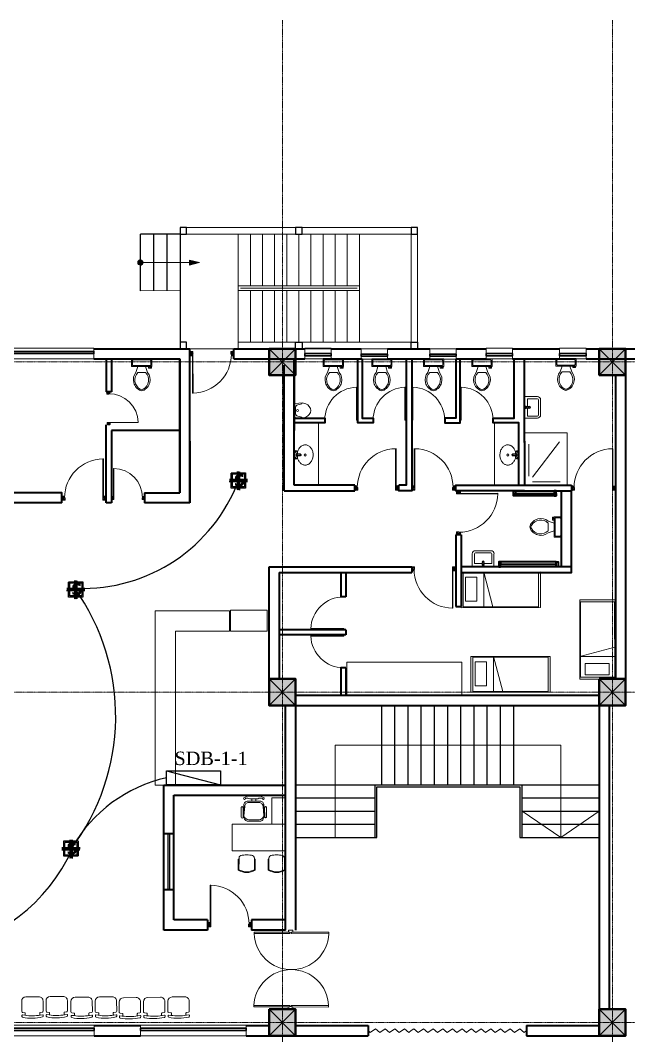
# Model space of a CAD drawing. Header units: millimetres. Extents: x 2399484 to 3337895, y 3598750 to 3969149.
# Drawn here: x 2516106 to 2529930, y 3671716 to 3694774 of the extents above; entities that cross this region are included whole.
import ezdxf

# ---------------------------------------------------------------- set-up
doc = ezdxf.new("R2010")
doc.units = ezdxf.units.MM
doc.header["$MEASUREMENT"] = 0
for name, pattern in [('ACAD_ISO04W100', [30, 24, -3, 0, -3]), ('CENTER', [2, 1.25, -0.25, 0.25, -0.25]), ('DASHED', [0.75, 0.5, -0.25])]:
    doc.linetypes.add(name, pattern=pattern)
for name, color, linetype, lineweight in [('0newfurnture', 30, 'Continuous', 15), ('centreline', 52, 'CENTER', 5), ('Column-0.5', 14, 'Continuous', 50), ('DB-SDB', 10, 'ACAD_ISO04W100', 30), ('Dimension- 0.15', 114, 'Continuous', 15), ('Dimension-137.5', 86, 'Continuous', 13), ('door', 41, 'Continuous', 5), ('Door Opening-0.09', 253, 'Continuous', 9), ('Frame-0.3', 24, 'Continuous', 30), ('furniture', 34, 'Continuous', 15), ('Furniture Hospital-0.09', 44, 'Continuous', 9), ('Hatch', 9, 'Continuous', 9), ('hidden lines', 205, 'DASHED', 5), ('Metal  workt-0.2', 13, 'Continuous', 20), ('Sill Level', 140, 'Continuous', 20), ('stairs', 6, 'Continuous', 25), ('WALL 0.2', 7, 'Continuous', 20), ('wall 0.4', 7, 'Continuous', 40), ('Wall-0.5', 7, 'Continuous', 50), ('WINDOW', 152, 'Continuous', 30), ('Windows Plan', 152, 'Continuous', 35)]:
    doc.layers.add(name, color=color, linetype=linetype, lineweight=lineweight)
for name, color, linetype in [('conduit for speaker', 100, 'Continuous'), ('electrical text', 7, 'Continuous'), ('Speaker', 200, 'CENTER')]:
    doc.layers.add(name, color=color, linetype=linetype)
doc.styles.add('5P2', font='verdana.ttf', dxfattribs={"height": 500})
doc.styles.add('romans', font='romans.shx')
doc.linetypes.add('ZIGZAG', pattern='A,0.0001,-0.2,[131,ltypeshp.shx,S=0.2,R=0,X=-0.2,Y=0],-0.4,[131,ltypeshp.shx,S=0.2,R=180,X=0.2,Y=0],-0.2', length=0.8001)

# ---------------------------------------------------------------- blocks, each defined once
blk = doc.blocks.new('2ft column')
at = {"layer": 'Hatch', "ltscale": 5}
h = blk.add_hatch(color=256, dxfattribs=at)
h.dxf.hatch_style = 1
h.paths.add_polyline_path([(2207385, 4176559), (2207985, 4176559), (2207985, 4175959), (2207385, 4175959)])
at = {"layer": 'Column-0.5', "ltscale": 5}
blk.add_lwpolyline([(2207385, 4176559), (2207985, 4176559), (2207985, 4175959), (2207385, 4175959)], close=True, dxfattribs=at)
at = {"layer": 'Defpoints', "ltscale": 5}
for points in [[(2207985, 4176559), (2207385, 4175959)], [(2207985, 4175959), (2207385, 4176559)]]:
    blk.add_lwpolyline(points, dxfattribs=at)
blk = doc.blocks.new('main grid')
at = {"layer": 'centreline', "ltscale": 5}
for p, q in [((2533911, 4018930), (2533911, 3991299)), ((2541411, 4018930), (2541411, 3976624)), ((2559988, 4011172), (2515645, 4011172)), ((2559988, 4003672), (2515645, 4003672)), ((2559388, 3996172), (2515045, 3996172)), ((2559988, 3996172), (2515645, 3996172))]:
    blk.add_line(p, q, dxfattribs=at)
at = {"layer": 'Hatch'}
for p in [(326226, -165087), (333726, -165087), (326226, -172587), (333726, -172587), (326226, -180087), (333726, -180087)]:
    blk.add_blockref('2ft column', p, dxfattribs=at)
blk = doc.blocks.new('sems')
at = {"layer": 'Dimension- 0.15', "ltscale": 5}
h = blk.add_hatch(dxfattribs=at)
h.set_pattern_fill('ANSI31', color=256, scale=25.555556)
h.set_pattern_definition([(45, (55035.0093, 4945698.8337), (-2.258813329, 2.258813329), [])])
h.paths.add_polyline_path([(2173550, 4150430), (2173550, 4150489), (2173491, 4150489, 0.414214)])
h.paths.add_polyline_path([(2173550, 4150430, 0.414214), (2173609, 4150489), (2173550, 4150489)])
h.paths.add_polyline_path([(2173550, 4150489), (2173609, 4150489, 0.414214), (2173550, 4150548)])
h.paths.add_polyline_path([(2173491, 4150489), (2173550, 4150489), (2173550, 4150548, 0.414214)])
for p, q in [((2174664, 4150546), (2174664, 4150431)), ((2174894, 4150489), (2174664, 4150546)), ((2174664, 4150431), (2174894, 4150489))]:
    blk.add_line(p, q, dxfattribs=at)
blk.add_lwpolyline([(2174664, 4150489), (2173550, 4150489)], dxfattribs=at)
blk.add_circle((2173550, 4150489), 59.1, dxfattribs=at)
blk.add_solid([(2174664, 4150546), (2174894, 4150489), (2174664, 4150431)], dxfattribs=at)
at = {"layer": 'Dimension-137.5', "ltscale": 5}
blk.add_line((2174664, 4150489), (2174894, 4150489), dxfattribs=at)
at = {"layer": 'Frame-0.3'}
for points in [[(2174450, 4151281), (2174450, 4151131), (2174600, 4151131), (2174600, 4151281)], [(2177075, 4151281), (2177075, 4151131), (2177225, 4151131), (2177225, 4151281)], [(2179700, 4151281), (2179700, 4151131), (2179850, 4151131), (2179850, 4151281)], [(2174450, 4148681), (2174450, 4148531), (2174600, 4148531), (2174600, 4148681)], [(2177075, 4148531), (2177075, 4148681), (2177225, 4148681), (2177225, 4148531)], [(2179700, 4148531), (2179700, 4148681), (2179850, 4148681), (2179850, 4148531)]]:
    blk.add_lwpolyline(points, close=True, dxfattribs=at)
at = {"layer": 'Metal  workt-0.2', "ltscale": 5}
for p, q in [((2174600, 4151281), (2179700, 4151281)), ((2175775, 4151131), (2175775, 4149956)), ((2176050, 4151131), (2176050, 4149956)), ((2176325, 4151131), (2176325, 4149956)), ((2176600, 4151131), (2176600, 4149956)), ((2176875, 4151131), (2176875, 4149956)), ((2177150, 4151131), (2177150, 4149956)), ((2177425, 4151131), (2177425, 4149956)), ((2177700, 4151131), (2177700, 4149956)), ((2177975, 4151131), (2177975, 4149956)), ((2178250, 4151131), (2178250, 4149956)), ((2178525, 4151131), (2178525, 4149956)), ((2179700, 4148681), (2179700, 4151131)), ((2175775, 4149856), (2175775, 4148681)), ((2176050, 4149856), (2176050, 4148681)), ((2176325, 4149856), (2176325, 4148681)), ((2176600, 4149856), (2176600, 4148681)), ((2176875, 4149856), (2176875, 4148681)), ((2177150, 4149856), (2177150, 4148681)), ((2177425, 4149856), (2177425, 4148681)), ((2177700, 4149856), (2177700, 4148681)), ((2177975, 4149856), (2177975, 4148681)), ((2178250, 4149856), (2178250, 4148681)), ((2178525, 4149856), (2178525, 4148681)), ((2175775, 4148531), (2174600, 4148531))]:
    blk.add_line(p, q, dxfattribs=at)
at = {"layer": 'Metal  workt-0.2'}
for points in [[(2177075, 4148531), (2179850, 4148531), (2179850, 4151131), (2174450, 4151131), (2174450, 4148531), (2174600, 4148531)], [(2179700, 4151131), (2174600, 4151131)], [(2174450, 4149851), (2173550, 4149847)], [(2179700, 4148681), (2175775, 4148681), (2175775, 4148531), (2176745, 4148531)]]:
    blk.add_lwpolyline(points, dxfattribs=at)
for points in [[(2175775, 4149956), (2175775, 4149856), (2178525, 4149856), (2178525, 4149956)], [(2175825, 4149906), (2175825, 4149906), (2178475, 4149906), (2178475, 4149906)]]:
    blk.add_lwpolyline(points, close=True, dxfattribs=at)
at = {"layer": 'stairs', "ltscale": 5}
for p, q in [((2174450, 4151281), (2174450, 4148531)), ((2173850, 4151131), (2173850, 4149848)), ((2174150, 4151131), (2174150, 4149849))]:
    blk.add_line(p, q, dxfattribs=at)
for points in [[(2173550, 4149847), (2173550, 4151131)], [(2174450, 4151131), (2173550, 4151131)]]:
    blk.add_lwpolyline(points, dxfattribs=at)
blk = doc.blocks.new('MAIN DOOR')
at = {"layer": 'door', "ltscale": 1000}
for points in [[(2313.47, 188.53), (2347.4, 188.53), (2347.4, 187.28), (2313.47, 187.28)], [(2381.32, 188.53), (2348.88, 188.53), (2348.88, 187.28), (2381.32, 187.28)]]:
    blk.add_lwpolyline(points, close=True, dxfattribs=at)
for points in [[(2346.08, 190.6), (2346.08, 188.53)], [(2348.88, 188.12), (2347.4, 188.12), (2347.4, 188.53), (2346.08, 188.53), (2346.08, 190.6), (2350.2, 190.6)], [(2347.4, 188.12), (2348.88, 188.12), (2348.88, 188.53), (2350.2, 188.53), (2350.2, 190.6), (2346.08, 190.6)], [(2350.2, 190.6), (2350.2, 188.53)], [(2313.41, 120.66), (2347.33, 120.66), (2347.33, 121.91), (2313.41, 121.91), (2313.41, 120.66)], [(2348.82, 121.07), (2347.33, 121.07), (2347.33, 120.66), (2346.01, 120.66), (2346.01, 118.6), (2350.14, 118.6)], [(2347.33, 121.07), (2348.82, 121.07), (2348.82, 120.66), (2350.14, 120.66), (2350.14, 118.6), (2346.01, 118.6)], [(2346.01, 118.6), (2346.01, 120.66)], [(2381.26, 120.66), (2348.82, 120.66), (2348.82, 121.91), (2381.26, 121.91), (2381.26, 120.66)], [(2350.14, 118.6), (2350.14, 120.66)]]:
    blk.add_lwpolyline(points, dxfattribs=at)
at = {"layer": 'Door Opening-0.09', "ltscale": 1000}
for centre, radius, start, end in [((2347.4, 188.53), 33.94, 182.11678, 357.88255), ((2347.33, 120.66), 33.95, 2.11669, 177.88264)]:
    blk.add_arc(centre, radius, start, end, dxfattribs=at)
at = {"layer": 'WINDOW', "ltscale": 5}
blk.add_line((2350.14, 190.6), (2350.14, 190.6), dxfattribs=at)
blk = doc.blocks.new('Toilet - top')
at = {"layer": 'Furniture Hospital-0.09'}
for p, q in [((-10, -8.5), (-8, -8.5)), ((-10, -9.5), (-10, -8.5)), ((-7, -9.5), (-10, -9.5)), ((-8, -8.5), (-8, -8)), ((-7, -8), (-7, -9.5)), ((-4, -8), (-6, -14)), ((4, -8), (6, -14)), ((9.5, -6), (9.5, -2)), ((4, -14), (-4, -14))]:
    blk.add_line(p, q, dxfattribs=at)
blk.add_lwpolyline([(10.5, -8), (10.5, 0), (-10.5, 0), (-10.5, -8)], close=True, dxfattribs=at)
for points in [[(-9.5, -2), (-9.5, -6)], [(8.5, -1), (-8.5, -1)], [(-8.5, -7), (8.5, -7)]]:
    blk.add_lwpolyline(points, dxfattribs=at)
for centre, radius, start, end in [((-8.6, -1.9), 0.884, 81.8699, 188.1301), ((-8.6, -6.1), 0.884, 171.8699, 278.1301), ((8.6, -1.9), 0.884, 351.8699, 98.1301), ((8.6, -6.1), 0.884, 261.8699, 8.1301), ((3.5, -21.6), 12.2, 141.4691, 247.9714), ((4.2, -21.8), 11.3, 136.3677, 238.9468), ((-3.5, -21.6), 12.2, 292.0284, 38.5307), ((-4.2, -21.8), 11.3, 301.053, 43.6321), ((0, -27.9), 4, 245.7318, 294.2682), ((0, -29), 4, 254.8605, 285.1395)]:
    blk.add_arc(centre, radius, start, end, dxfattribs=at)
blk = doc.blocks.new('26 door')
at = {"layer": 'door'}
blk.add_line((42654.7, -717.83), (42654.7, -716.68), dxfattribs=at)
at = {"layer": 'door', "ltscale": 5}
blk.add_lwpolyline([(42654.7, -716.68), (42684.73, -716.68), (42684.73, -717.83), (42654.7, -717.83)], dxfattribs=at)
at = {"layer": 'Door Opening-0.09'}
blk.add_arc((42654.79, -717.79), 29.96, 2.13581, 90.17937, dxfattribs=at)
blk = doc.blocks.new('TIA UR Plan-flat-1')
at = {"layer": 'Furniture Hospital-0.09'}
for points in [[(-186, 175), (-265, 150, 0.270578), (-380, 0, 0.556713)], [(-186, -175), (-265, -150, -0.270578), (-380, 0, -0.556713)], [(0, 0), (0, 132, 0.414214), (-25, 157), (-186, 175)], [(0, 0), (0, -132, -0.414214), (-25, -157), (-186, -175)], [(-174, 175), (-174, 154), (-81, 130, -0.321575), (-32, 71), (-32, 0)], [(-174, -175), (-174, -154), (-81, -130, 0.321575), (-32, -71), (-32, 0)]]:
    blk.add_lwpolyline(points, format="xyb", dxfattribs=at)
blk.add_circle((-75, 0), 20, dxfattribs=at)
blk = doc.blocks.new('SHOWERPLAN')
for p, q in [((20, 60), (25, 60)), ((30, 83), (35, 83)), ((30, 67), (35, 67)), ((35, 90), (53, 90)), ((80, 22), (135, 22)), ((20, -60), (25, -60)), ((30, -67), (35, -67)), ((30, -83), (35, -83)), ((35, -90), (53, -90)), ((80, -22), (135, -22))]:
    blk.add_line(p, q)
for points in [[(0, 105, -0.222859), (20, 90), (20, 60, -0.222859), (0, 45)], [(139, -4), (139, 3, 0.373826), (136, 7), (73, 15, 1.867218), (73, -16), (136, -7, 0.373826)], [(0, -105, 0.222859), (20, -90), (20, -60, 0.222859), (0, -45)]]:
    blk.add_lwpolyline(points, format="xyb", close=True)
for points in [[(20, 90), (25, 90), (25, 60), (20, 60)], [(25, 85), (30, 85), (30, 65), (25, 65)], [(30, 90), (35, 90), (35, 60), (30, 60)], [(20, -90), (25, -90), (25, -60), (20, -60)], [(25, -85), (30, -85), (30, -65), (25, -65)], [(30, -90), (35, -90), (35, -60), (30, -60)]]:
    blk.add_lwpolyline(points, close=True)
blk.add_lwpolyline([(51, 18, 0.461601), (47, -15)], format="xyb")
for centre, radius, start, end in [((-15, 21), 63.3, 355.2879, 37.6983), ((45, 0), 10.4, 100.0344, 259.4939), ((60, 2), 18.8, 46.4506, 153.7796), ((-43, 13), 124, 4.2141, 38.3676), ((136, 0), 22.4, 265.9494, 94.0506), ((133, 0), 22.5, 0.4708, 87.1339), ((133, 0), 22.5, 272.8655, 359.6459), ((-15, -21), 63.3, 322.3017, 4.7121), ((60, -2), 18.8, 206.2204, 313.5494), ((-43, -13), 124, 321.6324, 355.7859)]:
    blk.add_arc(centre, radius, start, end)
blk = doc.blocks.new('basi')
at = {"layer": 'Furniture Hospital-0.09'}
for radius in [25, 20]:
    blk.add_circle((0, 0), radius, dxfattribs=at)
blk.add_open_spline([(0, 230), (7, 230), (13, 230), (30, 227), (41, 224), (61, 217), (71, 212), (90, 200), (99, 192), (116, 176), (124, 167), (139, 146), (146, 136), (157, 112), (162, 100), (171, 74), (174, 61), (178, 34), (180, 20), (180, -7), (180, -21), (176, -49), (174, -62), (167, -88), (162, -101), (151, -125), (145, -136), (131, -158), (124, -167), (107, -185), (99, -193), (80, -206), (70, -212), (50, -221), (40, -225), (19, -229), (8, -230), (-13, -230), (-23, -228), (-44, -223), (-54, -220), (-74, -210), (-84, -204), (-102, -190), (-111, -182), (-127, -163), (-134, -153), (-148, -132), (-154, -120), (-164, -96), (-168, -83), (-175, -57), (-177, -43), (-180, -16), (-180, -2), (-179, 26), (-178, 40), (-173, 67), (-169, 80), (-160, 105), (-155, 117), (-143, 140), (-136, 151), (-121, 171), (-113, 179), (-96, 195), (-86, 202), (-67, 214), (-57, 219), (-36, 226), (-26, 228), (-10, 230), (-5, 230), (0, 230)], degree=3, knots=[0, 0, 0, 0, 0.111441, 0.111441, 0.290409, 0.290409, 0.469378, 0.469378, 0.648346, 0.648346, 0.827315, 0.827315, 1.006283, 1.006283, 1.185252, 1.185252, 1.36422, 1.36422, 1.543189, 1.543189, 1.722157, 1.722157, 1.901126, 1.901126, 2.080094, 2.080094, 2.259063, 2.259063, 2.438031, 2.438031, 2.617, 2.617, 2.795968, 2.795968, 2.974937, 2.974937, 3.153905, 3.153905, 3.332874, 3.332874, 3.511842, 3.511842, 3.690811, 3.690811, 3.869779, 3.869779, 4.048748, 4.048748, 4.227716, 4.227716, 4.406684, 4.406684, 4.585653, 4.585653, 4.764621, 4.764621, 4.94359, 4.94359, 5.122558, 5.122558, 5.301527, 5.301527, 5.480495, 5.480495, 5.659464, 5.659464, 5.838432, 5.838432, 6.017401, 6.017401, 6.196369, 6.196369, 6.283185, 6.283185, 6.283185, 6.283185], dxfattribs=at)
at = {"layer": 'Furniture Hospital-0.09', "xscale": 0.9999980001467896, "yscale": 0.9999980001467896, "zscale": 25.4, "rotation": 0.008803277706400013}
blk.add_blockref('SHOWERPLAN', (-250, 0), dxfattribs=at)
blk = doc.blocks.new('d1')
at = {"layer": 'door'}
for p, q in [((2442.75, 10745.72), (2408.32, 10745.72)), ((2442.75, 10746.15), (2408.33, 10746.15)), ((2408.33, 10746.15), (2408.33, 10745.72))]:
    blk.add_line(p, q, dxfattribs=at)
at = {"layer": 'door', "ltscale": 80}
for points in [[(2445, 10779.7), (2445, 10781.99), (2444.56, 10781.99), (2444.56, 10782.43), (2441.8, 10782.43), (2441.8, 10781.99), (2441.36, 10781.99), (2441.36, 10780.14), (2442.75, 10780.14), (2442.75, 10779.7)], [(2445, 10746.15), (2445, 10743.87), (2444.56, 10743.87), (2444.56, 10743.43), (2441.8, 10743.43), (2441.8, 10743.87), (2441.36, 10743.87), (2441.36, 10745.72), (2442.75, 10745.72), (2442.75, 10746.15)]]:
    blk.add_lwpolyline(points, close=True, dxfattribs=at)
at = {"layer": 'Door Opening-0.09', "ltscale": 80}
blk.add_arc((2442.75, 10745.72), 34.42, 90, 179.27403, dxfattribs=at)
at = {"layer": 'hidden lines'}
for centre, radius, start, end in [((2445.01, 10781.68), 2.48, 162.46714, 233.24176), ((2445.46, 10782.07), 1.81, 168.64751, 255.23191), ((2441.64, 10791.37), 9.82, 268.39858, 287.31577), ((2441.38, 10784.76), 4.22, 269.78991, 318.96751), ((2444.33, 10781.34), 2.81, 166.46517, 205.18019), ((2441.57, 10782.05), 3, 308.46813, 358.9527), ((2441.64, 10734.49), 9.82, 72.68423, 91.60142), ((2441.38, 10741.1), 4.22, 41.03249, 90.21009), ((2444.33, 10744.52), 2.81, 154.81981, 193.53483), ((2445.01, 10744.18), 2.48, 126.75824, 197.53286), ((2441.57, 10743.81), 3, 1.0473, 51.53187), ((2445.46, 10743.79), 1.81, 104.76809, 191.35249)]:
    blk.add_arc(centre, radius, start, end, dxfattribs=at)
blk = doc.blocks.new('BCHAIR')
at = {"layer": 'Furniture Hospital-0.09'}
for p, q in [((-0.15, 0), (0.15, 0)), ((-0.25, -0.1), (-0.25, -0.342)), ((0.25, -0.1), (0.25, -0.342)), ((-0.25, -0.431), (-0.25, -0.454)), ((-0.239, -0.421), (-0.181, -0.429)), ((-0.179, -0.369), (-0.232, -0.362)), ((-0.17, -0.379), (-0.17, -0.419)), ((0.17, -0.379), (0.17, -0.419)), ((0.179, -0.369), (0.232, -0.362)), ((0.239, -0.421), (0.181, -0.429)), ((0.25, -0.431), (0.25, -0.454))]:
    blk.add_line(p, q, dxfattribs=at)
for centre, radius, start, end in [((-0.15, -0.1), 0.1, 90, 180), ((0.15, -0.1), 0.1, 360, 90), ((-0.23, -0.342), 0.02, 180, 262.875), ((-0.24, -0.431), 0.01, 82.875, 180), ((-0.23, -0.454), 0.02, 180, 257.4986), ((0, 0.583), 1.083, 257.4986, 282.5014), ((-0.18, -0.419), 0.01, 262.875, 0), ((0, 0.594), 1.039, 259.9886, 280.0345), ((-0.18, -0.379), 0.01, 0, 82.875), ((0.18, -0.379), 0.01, 97.125, 180), ((0.18, -0.419), 0.01, 180, 277.125), ((0.23, -0.342), 0.02, 277.125, 360), ((0.23, -0.454), 0.02, 282.5014, 0), ((0.24, -0.431), 0.01, 0, 97.125)]:
    blk.add_arc(centre, radius, start, end, dxfattribs=at)
blk = doc.blocks.new('IP1')
at = {"layer": 'WALL 0.2', "ltscale": 5}
for points in [[(2535111, 3946693), (2535111, 3948793), (2539161, 3948793)], [(2539161, 3948793), (2540236, 3948793), (2540236, 3946693)], [(2539361, 3947293), (2540236, 3946693), (2541111, 3947293)]]:
    blk.add_lwpolyline(points, dxfattribs=at)
blk = doc.blocks.new('BED')
at = {"layer": 'Furniture Hospital-0.09'}
for p, q in [((-2.12, 0.475), (-2.12, -0.475)), ((-2.12, -0.475), (-2.12, 0.475)), ((-0.008, 0.475), (-2.12, 0.475)), ((-2.07, 0.475), (-2.07, -0.475)), ((-0.058, 0.455), (-2.07, 0.455)), ((-0.855, -0.455), (-0.61, 0.475)), ((-0.61, 0.475), (-0.61, -0.455)), ((-0.425, 0.336), (-0.426, -0.303)), ((-0.425, 0.336), (-0.121, 0.336)), ((-0.121, -0.303), (-0.121, 0.336)), ((-0.058, -0.475), (-0.058, 0.475)), ((-0.008, -0.475), (-0.008, 0.475)), ((-2.12, -0.475), (-0.008, -0.475)), ((-2.07, -0.455), (-0.058, -0.455)), ((-0.426, -0.303), (-0.121, -0.303))]:
    blk.add_line(p, q, dxfattribs=at)
blk = doc.blocks.new('TAP')
at = {"layer": 'Furniture Hospital-0.09', "linetype": 'Continuous'}
for p, q in [((0, 38), (0, -38)), ((5, 38), (0, 38)), ((5, 38), (5, -38)), ((30, 25), (5, 25)), ((30, 0), (5, 0)), ((30, 25), (30, -25)), ((56, 16), (30, 16)), ((51, 7), (48, 8)), ((59, 19), (57, 22)), ((73, 24), (73, 27)), ((88, 20), (89, 22)), ((97, 15), (125, 12)), ((97, 8), (100, 9)), ((5, -38), (0, -38)), ((30, -25), (5, -25)), ((56, -16), (30, -16)), ((51, -8), (48, -9)), ((60, -20), (58, -22)), ((74, -24), (74, -27)), ((88, -19), (90, -22)), ((97, -7), (100, -8)), ((97, -15), (125, -12))]:
    blk.add_line(p, q, dxfattribs=at)
for radius in [21.2, 19.7]:
    blk.add_circle((74, 0), radius, dxfattribs=at)
for centre, radius, start, end in [((74, 0), 27.2, 163.0512, 199.0512), ((74, 0), 24.2, 127.0512, 163.0512), ((74, 0), 27.2, 91.0512, 127.0512), ((74, 0), 24.2, 55.0512, 91.0512), ((74, 0), 27.2, 19.0512, 55.0512), ((74, 0), 24.2, 343.0512, 19.0512), ((95, 0), 32.6, 337.45, 22.55), ((74, 0), 24.2, 199.0512, 235.0512), ((74, 0), 27.2, 235.0512, 271.0512), ((74, 0), 24.2, 271.0512, 307.0512), ((74, 0), 27.2, 307.0512, 343.0512)]:
    blk.add_arc(centre, radius, start, end, dxfattribs=at)
blk = doc.blocks.new('bazin')
at = {"layer": '0newfurnture', "ltscale": 5}
for p, q in [((2434577, 4011590), (2435069, 4011590)), ((2434577, 4011295), (2434577, 4011590)), ((2434626, 4011295), (2434626, 4011516)), ((2434626, 4011516), (2434799, 4011516)), ((2434847, 4011516), (2435020, 4011516)), ((2435020, 4011516), (2435020, 4011295)), ((2435069, 4011590), (2435069, 4011295)), ((2434996, 4011270), (2434651, 4011270)), ((2434996, 4011221), (2434651, 4011221))]:
    blk.add_line(p, q, dxfattribs=at)
blk.add_circle((2434823, 4011477), 25.6, dxfattribs=at)
for centre, radius, start, end in [((2434651, 4011295), 73.8, 180, 270), ((2434651, 4011295), 24.6, 180, 270), ((2434996, 4011295), 73.8, 270, 0), ((2434996, 4011295), 24.6, 270, 0)]:
    blk.add_arc(centre, radius, start, end, dxfattribs=at)
at = {"layer": '0newfurnture', "ltscale": 5, "xscale": 0.9842520018725999, "yscale": 0.9842520018725999, "zscale": 0.9842520018725999, "rotation": 270}
blk.add_blockref('TAP', (2434823, 4011590), dxfattribs=at)
blk = doc.blocks.new('ADHIKRIT')
at = {"layer": 'furniture'}
for p, q in [((-245, 1046), (-569, 1047)), ((900, 1351), (0, 1351)), ((0, 1351), (0, -450)), ((0, 741), (0, 1351)), ((900, -450), (900, 1351)), ((1187, 1121), (1153, 1121)), ((1187, 1145), (1558, 1147)), ((1187, 1145), (1187, 1121)), ((1187, 1121), (1545, 1123)), ((-245, 980), (-569, 981)), ((1048, 956), (1048, 1014)), ((1050, 758), (1050, 711)), ((1050, 700), (1050, 711)), ((-789, 683), (-869, 683)), ((-789, 547), (-869, 547)), ((1189, 595), (1157, 595)), ((1187, 595), (1187, 571)), ((1187, 571), (1558, 573)), ((1189, 595), (1286, 595)), ((1287, 595), (1545, 597)), ((-900, 0), (0, 0)), ((-900, -450), (-900, 0)), ((-247, 247), (-571, 248)), ((-247, 182), (-571, 182)), ((1189, 102), (1157, 102)), ((1187, 126), (1558, 124)), ((1187, 102), (1187, 126)), ((1189, 102), (1286, 101)), ((1287, 101), (1545, 100)), ((1048, -260), (1048, -318)), ((1050, -4), (1050, -14)), ((1050, -61), (1050, -14)), ((0, -450), (-900, -450)), ((0, -450), (900, -450)), ((1187, -425), (1153, -425)), ((1187, -425), (1545, -426)), ((1187, -449), (1187, -425)), ((1187, -449), (1558, -450))]:
    blk.add_line(p, q, dxfattribs=at)
for points in [[(-897, 962, 0.207066), (-957, 755), (-957, 615)], [(-885, 900, 0.214578), (-869, 755), (-869, 615)], [(-110, 614), (-109, 818, 0.414214), (-246, 955), (-655, 956, 0.418376), (-789, 820), (-789, 615)], [(-153, 614), (-152, 788, 0.28028), (-288, 955), (-610, 925, 0.418376), (-744, 789), (-745, 615)], [(-899, 268, -0.207066), (-958, 476), (-957, 615)], [(-886, 330, -0.214578), (-870, 475), (-869, 615)], [(-110, 614), (-110, 409, -0.414214), (-247, 273), (-656, 274, -0.418376), (-790, 410), (-789, 615)], [(-153, 614), (-153, 440, -0.28028), (-290, 273), (-612, 304, -0.418376), (-745, 441), (-745, 615)]]:
    blk.add_lwpolyline(points, format="xyb", dxfattribs=at)
for centre, radius, start, end in [((-569, 1014), 32.9, 89.8702, 269.8702), ((-245, 1013), 32.9, 269.8702, 89.8702), ((1154, 1015), 106, 90.3083, 180.3083), ((1203, 1157), 39.5, 294.3355, 296.5711), ((1099, 860), 518, 329.4756, 30.5244), ((1099, 860), 542, 328.0257, 31.9845), ((-881, 933), 33.3, 262.3354, 120.0474), ((1753, 864), 711, 172.5908, 188.6233), ((1157, 701), 106, 180.3083, 270.3083), ((-882, 297), 33.3, 239.693, 97.4051), ((-571, 215), 32.9, 89.8702, 269.8702), ((-253, 214), 33.4, 280.4483, 79.5122), ((1157, -4), 106, 89.6917, 179.6917), ((1099, -163), 518, 329.4756, 30.5244), ((1099, -163), 542, 328.0155, 31.9743), ((1753, -168), 711, 171.3767, 187.4092), ((1154, -319), 106, 179.6917, 269.6917), ((1203, -461), 39.5, 63.4289, 65.6645)]:
    blk.add_arc(centre, radius, start, end, dxfattribs=at)
blk = doc.blocks.new('w1')
at = {"layer": 'Sill Level'}
blk.add_lwpolyline([(2460641, 3827503), (2460641, 3825103), (2460401, 3825103), (2460401, 3827503)], close=True, dxfattribs=at)
at = {"layer": 'Windows Plan'}
blk.add_lwpolyline([(2460521, 3825103), (2460521, 3827503), (2460473, 3827503), (2460473, 3825103)], close=True, dxfattribs=at)
blk = doc.blocks.new('v2')
at = {"layer": 'Sill Level'}
blk.add_lwpolyline([(2448277, 3818910), (2448877, 3818910), (2448877, 3818670), (2448277, 3818670)], close=True, dxfattribs=at)
at = {"layer": 'Windows Plan'}
blk.add_lwpolyline([(2448877, 3818790), (2448277, 3818790), (2448277, 3818743), (2448877, 3818743)], close=True, dxfattribs=at)
blk = doc.blocks.new('Speaker')
at = {"layer": 'Speaker', "ltscale": 3}
for p, q in [((1442033.3, -1133785.1), (1442033.3, -1133947.9)), ((1442043.3, -1133785.1), (1442043.3, -1133947.9)), ((1442053.3, -1133785.6), (1442053.3, -1133947.9)), ((1441963.2, -1133871.7), (1442122.2, -1133871.7)), ((1441963.9, -1133851.7), (1442123.7, -1133851.7)), ((1441964.3, -1133861.7), (1442123.3, -1133861.7))]:
    blk.add_line(p, q, dxfattribs=at)
for points in [[(1441980.9, -1133794.7), (1442105.8, -1133794.7), (1442105.8, -1133928.6), (1441980.9, -1133928.6)], [(1441990.9, -1133804.7), (1442095.8, -1133804.7), (1442095.8, -1133918.6), (1441990.9, -1133918.6)]]:
    blk.add_lwpolyline(points, close=True, dxfattribs=at)
at = {"layer": 'Speaker', "ltscale": 3, "insert": (1442003.5, -1133810.2), "char_height": 99.941, "width": 119.93, "attachment_point": 1, "style": '5P2'}
blk.add_mtext('{\\fVerdana|b1|i0|c0|p34;S}', dxfattribs=at)
blk = doc.blocks.new('A$C28482BCB')
at = {"layer": 'DB-SDB', "linetype": 'Continuous'}
for p, q in [((0, 4.47), (17.32, 4.47)), ((0, 0), (0, 4.47)), ((0, 4.47), (17.32, 0)), ((17.32, 4.47), (17.32, 0)), ((17.32, 0), (0, 0))]:
    blk.add_line(p, q, dxfattribs=at)

msp = doc.modelspace()

# ---------------------------------------------------------------- linework, layer by layer
at = {"layer": 'conduit for speaker', "ltscale": 5}
for centre, radius, start, end in [((2517530.2, 3685647.2), 3772.6, 267.9098, 339.49253), ((2513283.7, 3678971.8), 4989.9, 322.75905, 35.60795), ((2520140.6, 3674368.5), 3284, 102.57767, 150.40097), ((2513610.6, 3677622.1), 4039.1, 224.77245, 335.36679), ((2517225.5, 3675964.6), 62.4, 335.36679, 24.63321)]:
    msp.add_arc(centre, radius, start, end, dxfattribs=at)
at = {"layer": 'Furniture Hospital-0.09'}
for p, q in [((2527741, 3684398.3), (2528359, 3685198.7)), ((2527657.1, 3685149.2), (2527657.1, 3684425)), ((2527741, 3684295.4), (2528370.5, 3684295.4)), ((2520859.8, 3681361.3), (2519173.6, 3681361.3)), ((2519173.6, 3681361.3), (2519173.6, 3677405.8)), ((2520859.8, 3680901.2), (2520859.8, 3681361.3)), ((2520859.8, 3680901.2), (2519633.6, 3680901.2)), ((2519633.6, 3680901.2), (2519633.6, 3677405.8)), ((2519173.6, 3677405.8), (2521759.8, 3677405.8))]:
    msp.add_line(p, q, dxfattribs=at)
for points in [[(2522328.8, 3684216.2), (2522328.8, 3685636.3), (2522878.8, 3685636.3), (2522878.8, 3684216.2), (2522328.8, 3684216.3)], [(2527433.8, 3684216.2), (2527433.8, 3685636.3), (2526883.8, 3685636.3), (2526883.8, 3684216.2), (2527433.8, 3684216.3)]]:
    msp.add_lwpolyline(points, dxfattribs=at)
for points in [[(2527558.8, 3684216.3), (2528532, 3684216.3), (2528532, 3685409.4), (2527558.8, 3685409.4)], [(2520879.2, 3680901.2), (2521712.8, 3680901.2), (2521712.8, 3681381.8), (2520879.2, 3681381.8)], [(2523525.5, 3679446.3), (2526134.5, 3679446.3), (2526134.5, 3680195.5), (2523525.5, 3680195.5)]]:
    msp.add_lwpolyline(points, close=True, dxfattribs=at)
at = {"layer": 'stairs', "ltscale": 5}
for points in [[(2524309.8, 3679216.3), (2524309.8, 3677416.3)], [(2524609.8, 3679216.3), (2524609.8, 3677416.3)], [(2524909.8, 3679216.3), (2524909.8, 3677416.3)], [(2525209.8, 3679216.3), (2525209.8, 3677416.3)], [(2525509.8, 3679216.3), (2525509.8, 3677416.3)], [(2525809.8, 3679216.3), (2525809.8, 3677416.3)], [(2526109.8, 3679216.3), (2526109.8, 3677416.3)], [(2526409.8, 3679216.3), (2526409.8, 3677416.3)], [(2526709.8, 3679216.3), (2526709.8, 3677416.3)], [(2527009.8, 3679216.3), (2527009.8, 3677416.3)], [(2527309.8, 3679216.3), (2527309.8, 3677416.3)], [(2522359.8, 3677416.3), (2529259.8, 3677416.3)], [(2524159.8, 3677416.3), (2524159.8, 3676216.3), (2524209.8, 3676216.3), (2524209.8, 3677366.3), (2527459.8, 3677366.3), (2527459.8, 3676216.3), (2527509.8, 3676216.3), (2527509.8, 3677416.3)], [(2522359.8, 3677116.3), (2524159.8, 3677116.3)], [(2527509.8, 3677116.3), (2529259.8, 3677116.3)], [(2522359.8, 3676816.3), (2524159.8, 3676816.3)], [(2527509.8, 3676816.3), (2529259.8, 3676816.3)], [(2522359.8, 3676516.3), (2524159.8, 3676516.3)], [(2527509.8, 3676516.3), (2529259.8, 3676516.3)], [(2522359.8, 3676216.3), (2524159.8, 3676216.3)], [(2527509.8, 3676216.3), (2529259.8, 3676216.3)]]:
    msp.add_lwpolyline(points, dxfattribs=at)
at = {"layer": 'WALL 0.2', "ltscale": 5}
for points in [[(2519365.2, 3676300.4), (2519365.2, 3675028)], [(2519595.2, 3675028), (2519595.2, 3676300.4)]]:
    msp.add_lwpolyline(points, dxfattribs=at)
at = {"layer": 'wall 0.4', "ltscale": 5}
for p, q in [((2517778.5, 3687316.3), (2519959.8, 3687316.3)), ((2519959.8, 3687312.3), (2519959.8, 3687316.3)), ((2519959.8, 3684496.3), (2519959.8, 3687312.3)), ((2520959.8, 3687316.3), (2522571.5, 3687316.3)), ((2520959.8, 3687086.3), (2520959.8, 3687316.3)), ((2523171.5, 3687316.3), (2523849.9, 3687316.3)), ((2524449.9, 3687316.3), (2525411.6, 3687316.3)), ((2526011.6, 3687316.3), (2526690, 3687316.3)), ((2527290, 3687316.3), (2528359.5, 3687316.3)), ((2528959.5, 3687316.3), (2531724.9, 3687316.3)), ((2517778.5, 3687086.3), (2519729.8, 3687086.3)), ((2518053.1, 3687086.3), (2518053.1, 3686336.3)), ((2518178.1, 3687086.3), (2518178.1, 3686336.3)), ((2520959.8, 3687086.3), (2522571.5, 3687086.3)), ((2522328.8, 3687086.3), (2522328.8, 3685461.3)), ((2522328.8, 3684216.3), (2522328.8, 3687086.3)), ((2522990.3, 3687086.3), (2523873.8, 3687086.3)), ((2524449.9, 3687086.3), (2525411.6, 3687086.3)), ((2525998.8, 3687086.3), (2526690, 3687086.3)), ((2527290, 3687086.3), (2528359.5, 3687086.3)), ((2527558.8, 3685183.3), (2527558.8, 3687086.3)), ((2528959.5, 3687086.3), (2531724.9, 3687086.3)), ((2522098.8, 3684091.3), (2522098.8, 3686946.3)), ((2529629.8, 3686716.3), (2529629.8, 3679816.3)), ((2529859.8, 3686716.3), (2529859.8, 3679816.3)), ((2518178.1, 3686336.3), (2518053.1, 3686336.3)), ((2519729.8, 3685461.3), (2518178.1, 3685461.3)), ((2518178.1, 3685461.3), (2518178.1, 3683816.3)), ((2522328.8, 3685231.3), (2522328.8, 3685231.3)), ((2518928.1, 3684046.3), (2519729.8, 3684046.3)), ((2518928.1, 3684046.3), (2518928.1, 3683816.3)), ((2522098.8, 3684091.3), (2523703.8, 3684091.3)), ((2523703.8, 3684216.3), (2522328.8, 3684216.3)), ((2523703.8, 3684091.3), (2523703.8, 3684216.3)), ((2527328.8, 3684216.3), (2527558.8, 3684216.3)), ((2527328.8, 3684216.3), (2527328.8, 3684216.3)), ((2527328.8, 3684091.3), (2527558.8, 3684091.3)), ((2527328.8, 3684091.3), (2527433.8, 3684091.3)), ((2527558.8, 3684216.3), (2528629.8, 3684216.3)), ((2527558.8, 3684091.3), (2528629.8, 3684091.3)), ((2528399.9, 3682361.2), (2528399.8, 3684091.2)), ((2528629.8, 3684216.3), (2528629.8, 3684091.3)), ((2528629.9, 3682361.3), (2528629.8, 3684091.3)), ((2517053.1, 3683816.3), (2514859.8, 3683816.3)), ((2518178.1, 3683816.3), (2518053.1, 3683816.3)), ((2519959.8, 3683816.3), (2518928.1, 3683816.3)), ((2525998.8, 3683091.3), (2525998.8, 3681465.5)), ((2526123.8, 3683091.3), (2525998.8, 3683091.3)), ((2526123.8, 3683091.3), (2526123.8, 3681465.5)), ((2521759.8, 3679816.3), (2521759.8, 3682361.3)), ((2521759.8, 3682361.3), (2524998.8, 3682361.3)), ((2521989.8, 3682236.3), (2521989.8, 3679816.3)), ((2521989.8, 3682236.3), (2524998.8, 3682236.3)), ((2523389.8, 3682236.3), (2523389.8, 3681681.3)), ((2523499.8, 3682236.3), (2523499.8, 3681681.3)), ((2524998.8, 3682361.3), (2524998.8, 3682236.3)), ((2526123.8, 3682369.4), (2526123.8, 3682244.4)), ((2523499.8, 3681681.3), (2523389.8, 3681681.3)), ((2525998.8, 3681465.5), (2526123.8, 3681465.5)), ((2523499.8, 3680931.3), (2521989.8, 3680931.3)), ((2523499.8, 3680821.3), (2521989.8, 3680821.3)), ((2523499.8, 3680931.3), (2523499.8, 3680821.3)), ((2523389.8, 3680074), (2523389.8, 3679446.3)), ((2523499.8, 3680071.3), (2523389.8, 3680071.3)), ((2523499.8, 3680071.3), (2523499.8, 3679446.3)), ((2522359.8, 3679446.3), (2529259.8, 3679446.3)), ((2522129.8, 3674116.3), (2522129.8, 3679216.3)), ((2522359.8, 3679216.3), (2522359.8, 3674116.3)), ((2519365.2, 3677405.8), (2522129.8, 3677405.8)), ((2519365.2, 3674116.3), (2519365.2, 3677405.8)), ((2519595.2, 3677175.8), (2522129.8, 3677175.8)), ((2519595.2, 3674346.3), (2519595.2, 3677175.8)), ((2520362.5, 3674346.3), (2519595.2, 3674346.3)), ((2520362.5, 3674346.3), (2520362.5, 3674116.3)), ((2522129.8, 3674346.3), (2521362.5, 3674346.3)), ((2521362.5, 3674346.3), (2521362.5, 3674116.3)), ((2520362.5, 3674116.3), (2519365.2, 3674116.3)), ((2522129.8, 3674116.3), (2521362.5, 3674116.3)), ((2517784.8, 3671946.3), (2518834.8, 3671946.3)), ((2521234.8, 3671946.3), (2521759.8, 3671946.3)), ((2522359.8, 3671946.3), (2524009.8, 3671946.3)), ((2524009.8, 3671946.3), (2524009.8, 3671716.3)), ((2527609.8, 3671946.3), (2529259.8, 3671946.3)), ((2527609.8, 3671946.3), (2527609.8, 3671716.3)), ((2517784.8, 3671716.3), (2518834.8, 3671716.3)), ((2521234.8, 3671716.3), (2521759.8, 3671716.3))]:
    msp.add_line(p, q, dxfattribs=at)
for points in [[(2523873.8, 3687086.3), (2523873.8, 3685736.3), (2524123.8, 3685736.3), (2524123.8, 3685636.3), (2523773.8, 3685636.3), (2523773.8, 3687086.3)], [(2524873.8, 3687086.3), (2524873.8, 3684216.3), (2524703.8, 3684216.3)], [(2524998.8, 3687086.3), (2524998.8, 3684091.3), (2524703.8, 3684091.3), (2524703.8, 3684216.3)], [(2525998.8, 3687086.3), (2525998.8, 3685736.3), (2525748.8, 3685736.3), (2525748.8, 3685636.3), (2526098.8, 3685636.3), (2526098.8, 3687086.3)], [(2527558.8, 3684091.3), (2527558.8, 3684091.3), (2525998.8, 3684091.3), (2525998.8, 3684216.3), (2527433.8, 3684216.3), (2527433.8, 3685636.3), (2526848.8, 3685636.3), (2526848.8, 3685736.3), (2527328.8, 3685736.3), (2527328.8, 3687086.3)], [(2522328.8, 3685736.3), (2523023.8, 3685736.3), (2523023.8, 3685636.3), (2522328.8, 3685636.3)], [(2518053.1, 3683816.3), (2518053.1, 3685586.3)], [(2527558.8, 3685214.3), (2527558.8, 3684216.3)], [(2517053.1, 3683816), (2517053.1, 3684046.3), (2514859.8, 3684046.3)], [(2526123.8, 3682236.3), (2528629.9, 3682236.3), (2528629.9, 3682361.3), (2526123.8, 3682361.3)], [(2522359.8, 3679216.3), (2529259.8, 3679216.3)], [(2529259.8, 3679216.3), (2529259.8, 3672316.3)], [(2529259.8, 3679216.3), (2529259.8, 3672316.3)], [(2529489.8, 3672316.3), (2529489.8, 3679216.3)], [(2529489.8, 3672316.3), (2529489.8, 3679216.3)], [(2519595.2, 3676300.4), (2519365.2, 3676300.4)], [(2519595.2, 3675028), (2519365.2, 3675028)], [(2522359.8, 3671716.3), (2524009.8, 3671716.3)], [(2527609.8, 3671716.3), (2529259.8, 3671716.3)]]:
    msp.add_lwpolyline(points, dxfattribs=at)
for points in [[(2527356.7, 3683977), (2527312.6, 3683977), (2527312.6, 3684091.3), (2527356.7, 3684091.3)], [(2527315.8, 3684026), (2528278.7, 3684026), (2528278.7, 3683977), (2527315.8, 3683977)], [(2528237.9, 3683977), (2528281.9, 3683977), (2528281.9, 3684091.3), (2528237.9, 3684091.3)], [(2527019.6, 3682475.5), (2526975.6, 3682475.5), (2526975.6, 3682361.3), (2527019.6, 3682361.3)], [(2527019.6, 3682426.5), (2528281.2, 3682426.5), (2528281.2, 3682475.5), (2527019.6, 3682475.5)], [(2528281.2, 3682475.5), (2528325.3, 3682475.5), (2528325.3, 3682361.3), (2528281.2, 3682361.3)]]:
    msp.add_lwpolyline(points, close=True, dxfattribs=at)
at = {"layer": 'Wall-0.5', "ltscale": 5}
for p, q in [((2519729.8, 3687086.3), (2519729.8, 3684046.3)), ((2519959.8, 3685216.3), (2519959.8, 3683816.3))]:
    msp.add_line(p, q, dxfattribs=at)
at = {"layer": 'WINDOW', "ltscale": 5}
for points in [[(2519462.4, 3675028), (2519462.4, 3676300.4)], [(2519503.9, 3675028), (2519503.9, 3676300.4)]]:
    msp.add_lwpolyline(points, dxfattribs=at)
at = {"layer": 'WINDOW', "linetype": 'ZIGZAG', "lineweight": 20, "ltscale": 0.5}
for points in [[(2524989.2, 3671831.3), (2524933.3, 3671788.9), (2524832.3, 3671873.9), (2524712.5, 3671790.9), (2524613.9, 3671873.9), (2524494.1, 3671790.9), (2524395.5, 3671873.9), (2524275.7, 3671790.9), (2524177.1, 3671873.9), (2524057.3, 3671790.9), (2524009.8, 3671830.9)], [(2526299.5, 3671831.3), (2526243.6, 3671788.9), (2526142.6, 3671873.9), (2526022.8, 3671790.9), (2525924.2, 3671873.9), (2525804.4, 3671790.9), (2525705.8, 3671873.9), (2525586, 3671790.9), (2525487.5, 3671873.9), (2525367.7, 3671790.9), (2525269.1, 3671873.9), (2525149.3, 3671790.9), (2525050.7, 3671873.9), (2524989.2, 3671831.3)], [(2527609.8, 3671831.3), (2527553.9, 3671788.9), (2527452.9, 3671873.9), (2527333.1, 3671790.9), (2527234.5, 3671873.9), (2527114.7, 3671790.9), (2527016.1, 3671873.9), (2526896.3, 3671790.9), (2526797.8, 3671873.9), (2526678, 3671790.9), (2526579.4, 3671873.9), (2526459.6, 3671790.9), (2526361, 3671873.9), (2526299.5, 3671831.3)]]:
    msp.add_lwpolyline(points, dxfattribs=at)

# ---------------------------------------------------------------- block references
at = {"layer": '0newfurnture', "xscale": -1}
for p, rotation in [((6539149.1, 6120807.8), 90), ((91799.4, 7693951.5), 180)]:
    msp.add_blockref('bazin', p, dxfattribs=dict(at, rotation=rotation))
at = {"layer": 'DB-SDB', "linetype": 'Continuous', "lineweight": 0, "xscale": 70.87500000000003, "yscale": 70.87500000000003, "zscale": 70.87500000000003}
msp.add_blockref('A$C28482BCB', (2519425.5, 3677415.2), dxfattribs=at)
at = {"layer": 'door', "yscale": 25, "zscale": 25}
for p, xscale, rotation in [((2505828, 2619325.7), 25, 90), ((2506928, 2619325.7), 25, 90), ((2542943.2, 2619325.7), -25, 270), ((2544043.2, 2619325.7), -25, 270), ((3589823.9, 3662875.5), 25, 180)]:
    msp.add_blockref('26 door', p, dxfattribs=dict(at, xscale=xscale, rotation=rotation))
at = {"layer": 'door', "xscale": -25, "yscale": 25, "zscale": 25}
msp.add_blockref('26 door', (3589823.9, 3698877), dxfattribs=at)
at = {"layer": 'Door Opening-0.09'}
for name, p, xscale, yscale, zscale, rotation in [('d1', (2244523.7, 3624397.7), -25.64102998076803, 25.64102998076803, 25.64102998076803, 270.0333351142592), ('d1', (2567972.5, 3479656.2), -19.2307692307673, 19.23076923076723, 19.23076923076723, 0.7978814814005375), ('d1', (2800212.8, 3746638.6), -25.64102998076803, 25.64102998076803, 25.64102998076803, 89.96666488534903), ('d1', (2249489.8, 3746638.6), 25.64102998076803, 25.64102998076803, 25.64102998076803, 270.0333351146509), ('d1', (2805138.8, 3746636.8), -25.64102998076803, 25.64102998076803, 25.64102998076803, 89.96666488534903), ('d1', (2793562.1, 3746406.6), -25.64102998076803, 25.64102998076803, 25.64102998076803, 89.96666488534903), ('d1', (2311573.7, 3730909.8), 19.23076923076723, 19.23076923076723, 19.23076923076723, 270), ('d1', (2801504.2, 3619832.4), 25.64102998076803, 25.64102998076803, 25.64102998076803, 90.03333511465095), ('d1', (2244926.3, 3737044), 25.64102998076803, 25.64102998076803, 25.64102998076803, 269.9666648857408), ('MAIN DOOR', (2580952.7, 3677029.1), 25.0000182071143, 25.0000182071143, 25.0000182071143, 179.9491575826777)]:
    msp.add_blockref(name, p, dxfattribs=dict(at, xscale=xscale, yscale=yscale, zscale=zscale, rotation=rotation))
at = {"layer": 'furniture', "extrusion": (0, 0, -1), "xscale": 0.6669998082076751, "yscale": 0.6669998082076751, "zscale": -0.6669998082076751, "rotation": 270.0000000000001}
msp.add_blockref('ADHIKRIT', (-2521823.2, 3676516.2), dxfattribs=at)
at = {"layer": 'Furniture Hospital-0.09'}
for name, p, xscale, yscale, zscale, rotation in [('Toilet - top', (2518865, 3687086.3), -21.93575057202431, 21.93575057202424, 21.93575057202424, 359.9999975267988), ('Toilet - top', (2528409.1, 3683269.5), 21.93575057202424, 21.93575057202424, 21.93575057202424, 270), ('BED', (2526117.2, 3681839.7), -851.8518518849081, 851.8518518849083, 851.8518518849082, 0.07196910721486205), ('BED', (2529225.2, 3679808.6), -851.8518518849081, 851.8518518849083, 851.8518518849082, 90.07196910721487), ('BED', (2526338.5, 3679920.9), -851.8518518849081, 851.8518518849083, 851.8518518849082, 0.07196910721486205)]:
    msp.add_blockref(name, p, dxfattribs=dict(at, xscale=xscale, yscale=yscale, zscale=zscale, rotation=rotation))
at = {"layer": 'Furniture Hospital-0.09', "xscale": -21.93575057202424, "yscale": 21.93575057202424, "zscale": 21.93575057202424}
for p in [(2523220.7, 3687086.3), (2524320.7, 3687086.3), (2525495.5, 3687086.3), (2526595.5, 3687086.3), (2528503.8, 3687095.3)]:
    msp.add_blockref('Toilet - top', p, dxfattribs=at)
at = {"layer": 'Furniture Hospital-0.09', "rotation": 179.9999993660119}
msp.add_blockref('TIA UR Plan-flat-1', (2522328.8, 3685914.1), dxfattribs=at)
at = {"layer": 'Furniture Hospital-0.09', "extrusion": (-4.91554e-49, 5.67747e-55, -1), "zscale": -1, "rotation": 179.9912628993978}
msp.add_blockref('basi', (-2522578.8, 3684904.4), dxfattribs=at)
at = {"layer": 'Furniture Hospital-0.09', "extrusion": (4.91554e-49, 5.67747e-55, -1), "xscale": -1, "zscale": -1, "rotation": 180.0087371006022}
msp.add_blockref('basi', (-2527183.8, 3684904.4), dxfattribs=at)
at = {"layer": 'Furniture Hospital-0.09', "color": 8, "linetype": 'Continuous', "xscale": 971.1111111110954, "yscale": 971.1111111110954, "zscale": 971.1111111110954, "rotation": 0.8219194309883305}
for p in [(2516378.7, 3672598.5), (2516931.6, 3672606.4), (2517495.3, 3672590.6), (2518048.3, 3672598.5), (2518592.8, 3672581.4), (2519145.8, 3672589.3), (2519698.7, 3672597.2)]:
    msp.add_blockref('BCHAIR', p, dxfattribs=at)
at = {"layer": 'Speaker', "ltscale": 3, "xscale": 2.6, "yscale": 2.6, "zscale": 2.6}
for p in [(-1228250.1, 6632365.9), (-1231946.1, 6629891.5), (-1232056.5, 6624005)]:
    msp.add_blockref('Speaker', p, dxfattribs=at)
at = {"layer": 'wall 0.4'}
for name, p in [('main grid', (-11851, -324155.6)), ('sems', (345284.6, -461214.8)), ('v2', (74294.9, -131584.2)), ('v2', (75573.3, -131594.2)), ('v2', (77135, -131594.2)), ('v2', (78413.4, -131584.2)), ('v2', (80082.9, -131584.2)), ('IP1', (-11851, -270477))]:
    msp.add_blockref(name, p, dxfattribs=at)
at = {"layer": 'wall 0.4', "rotation": 270}
for p in [(-1309724.4, 6147727.3), (-1309718.1, 6132357.3), (-1306268.1, 6132357.3)]:
    msp.add_blockref('w1', p, dxfattribs=at)
at = {"layer": 'wall 0.4', "ltscale": 5, "xscale": 25.64102998076803, "yscale": 25.64102998076803, "zscale": 25.64102998076803, "rotation": 180.033335114651}
msp.add_blockref('d1', (2588547.4, 3959600.2), dxfattribs=at)

# ---------------------------------------------------------------- texts
at = {"layer": 'electrical text', "insert": (2520440.4, 3678012.3), "char_height": 487.711, "attachment_point": 5, "style": 'romans'}
msp.add_mtext_dynamic_manual_height_columns('{\\fTimes New Roman|b0|i0|c0|p18;\\H0.625x;SDB-1-1}', width=5175275.649, gutter_width=1750, heights=[0], dxfattribs=at)

doc.saveas('drawing.dxf')
